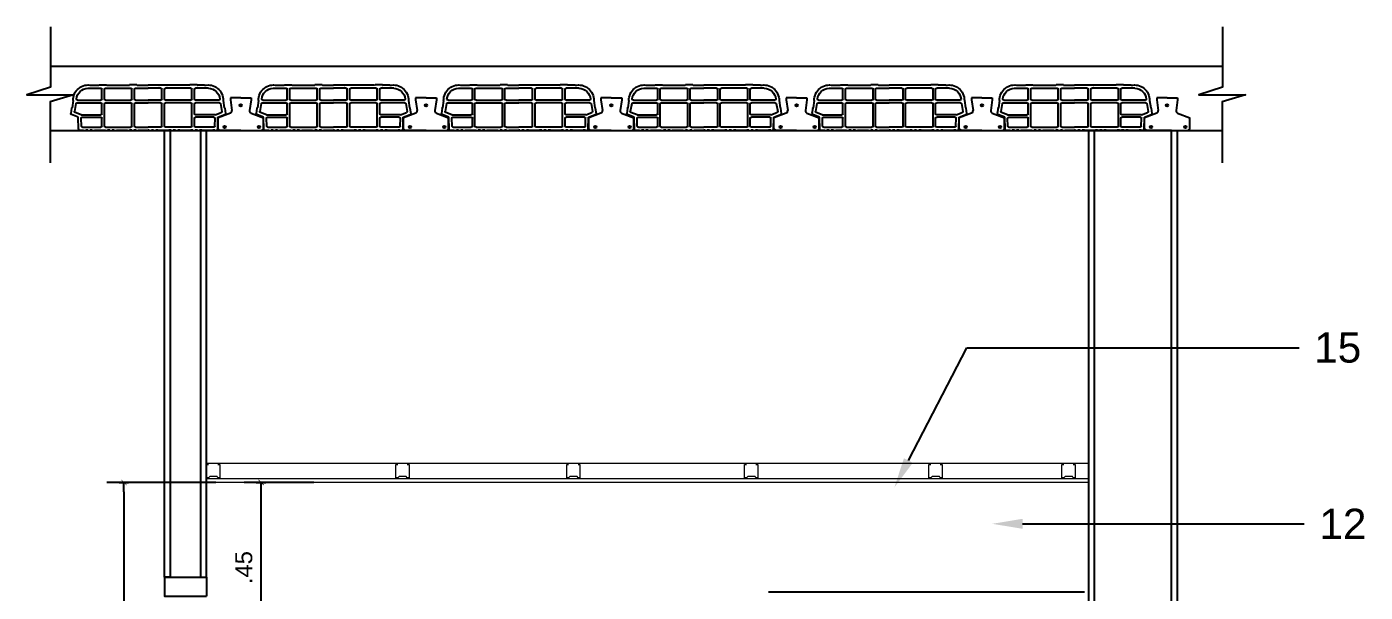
# Model space of a CAD drawing. Header units: metres. Extents: x 198 to 412, y -54 to 17.
# Drawn here: x 253.859 to 257.394, y -44.393 to -42.899 of the extents above; entities that cross this region are included whole.
import ezdxf
from ezdxf import colors
from ezdxf.entities.mleader import LeaderData, LeaderLine
from ezdxf.math import Vec2, Vec3

# ---------------------------------------------------------------- set-up
doc = ezdxf.new("R2010")
doc.units = ezdxf.units.M
doc.header["$LTSCALE"] = 10
for name, color, linetype in [('02', 2, 'Continuous'), ('1_MUROS', 6, 'Continuous'), ('A-ABERTURAS', 2, 'Continuous'), ('A-MUROS', 6, 'Continuous'), ('A-Revoques', 1, 'Continuous'), ('A-TEXTOS', 2, 'Continuous'), ('Corte t', 2, 'Continuous'), ('Losa rap sapito', 251, 'Continuous'), ('piso', 1, 'Continuous'), ('TCOTA', 1, 'Continuous'), ('TM-REVEST', 252, 'Continuous'), ('TM-REVOQUE', 2, 'Continuous')]:
    doc.layers.add(name, color=color, linetype=linetype)
doc.layers.add('A-Cielorraso', color=1, linetype='Continuous', lineweight=5)
doc.styles.add('ARIAL', font='arial.ttf')
doc.dimstyles.new('ST-COTA-25', dxfattribs={"dimscale": 0.25, "dimtxt": 0.18, "dimasz": 0.1, "dimexe": 0.18, "dimexo": 0.0625, "dimgap": 0.09, "dimtad": 1, "dimzin": 4, "dimdsep": 46, "dimtxsty": 'ARIAL', "dimblk1": 'COTA_N', "dimblk2": 'COTA_N', "dimsah": 1, "dimcen": 0.09, "dimclrd": 8, "dimclre": 8, "dimclrt": 1, "dimadec": 0, "dimazin": 0, "dimtfac": 1, "dimtix": 1, "dimtmove": 0, "dimatfit": 3, "dimldrblk": 'COTA_N', "dimfxl": 0.18, "dimtolj": 1, "dimtzin": 0, "dimarcsym": 0})

# ---------------------------------------------------------------- blocks, each defined once
blk = doc.blocks.new('VIGUETA NUEVA')
at = {"layer": '02'}
for p, q in [((852.3054, 1549.6661), (852.2767, 1549.6661)), ((852.2767, 1549.6661), (852.2767, 1549.6611)), ((852.2767, 1549.6611), (852.2809, 1549.6312)), ((852.3054, 1549.6661), (852.3342, 1549.6661)), ((852.3342, 1549.6611), (852.3299, 1549.6312)), ((852.3342, 1549.6661), (852.3342, 1549.6611)), ((852.2769, 1549.6243), (852.2429, 1549.6111)), ((852.3339, 1549.6243), (852.3679, 1549.6111)), ((852.2429, 1549.5811), (852.2429, 1549.6111)), ((852.2429, 1549.5811), (852.2479, 1549.5761)), ((852.3054, 1549.5761), (852.2479, 1549.5761)), ((852.3054, 1549.5761), (852.3629, 1549.5761)), ((852.3679, 1549.5811), (852.3629, 1549.5761)), ((852.3679, 1549.5811), (852.3679, 1549.6111))]:
    blk.add_line(p, q, dxfattribs=at)
for centre, start, end in [((852.2739, 1549.6307), 294.8533, 4.4381), ((852.3369, 1549.6307), 175.5619, 245.1467)]:
    blk.add_arc(centre, 0.00704, start, end, dxfattribs=at)
blk = doc.blocks.new('VIGUETA NUEVA1')
at = {"layer": 'piso'}
for centre in [(0, -0.02), (-0.0444, -0.0805), (0.0504, -0.0805)]:
    blk.add_circle(centre, 0.00324, dxfattribs=at)
at = {"layer": '1_MUROS'}
blk.add_blockref('VIGUETA NUEVA', (-852.3054, -1549.6661), dxfattribs=at)
blk = doc.blocks.new('Losa rap zapito')
at = {"layer": 'Losa rap sapito'}
for p, q in [((283.7711, -291.7719), (283.8051, -291.7719)), ((283.7813, -291.7641), (283.8003, -291.7641)), ((283.8012, -291.7632), (283.8205, -291.7632)), ((283.808, -291.8006), (283.808, -291.7747)), ((283.8147, -291.8006), (283.8147, -291.7747)), ((283.8176, -291.7719), (283.8844, -291.7719)), ((283.8215, -291.7641), (283.8806, -291.7641)), ((283.9008, -291.7632), (283.8815, -291.7632)), ((283.8873, -291.8006), (283.8873, -291.7747)), ((283.8941, -291.8006), (283.8941, -291.7747)), ((283.897, -291.7719), (283.9304, -291.7719)), ((283.9018, -291.7641), (283.9304, -291.7641)), ((283.959, -291.7641), (283.9304, -291.7641)), ((283.9638, -291.7719), (283.9304, -291.7719)), ((283.9599, -291.7632), (283.9792, -291.7632)), ((283.9667, -291.8006), (283.9667, -291.7747)), ((283.9734, -291.8006), (283.9734, -291.7747)), ((284.0431, -291.7719), (283.9763, -291.7719)), ((284.0393, -291.7641), (283.9802, -291.7641)), ((284.0595, -291.7632), (284.0402, -291.7632)), ((284.046, -291.8006), (284.046, -291.7747)), ((284.0527, -291.8006), (284.0527, -291.7747)), ((284.0896, -291.7719), (284.0556, -291.7719)), ((284.0795, -291.7641), (284.0605, -291.7641)), ((283.7282, -291.8243), (283.7262, -291.8386)), ((283.732, -291.8042), (283.7293, -291.8235)), ((283.7394, -291.8124), (283.7357, -291.8329)), ((283.7422, -291.8103), (283.8051, -291.8103)), ((283.7437, -291.8035), (283.8051, -291.8035)), ((283.7534, -291.8103), (283.8051, -291.8103)), ((283.808, -291.8391), (283.808, -291.8132)), ((283.8147, -291.8721), (283.8147, -291.8132)), ((283.8176, -291.8035), (283.8844, -291.8035)), ((283.8176, -291.8103), (283.8844, -291.8103)), ((283.8873, -291.8721), (283.8873, -291.8132)), ((283.8941, -291.8721), (283.8941, -291.8132)), ((283.897, -291.8035), (283.9304, -291.8035)), ((283.897, -291.8103), (283.9304, -291.8103)), ((283.9638, -291.8035), (283.9304, -291.8035)), ((283.9638, -291.8103), (283.9304, -291.8103)), ((283.9667, -291.8721), (283.9667, -291.8132)), ((283.9734, -291.8721), (283.9734, -291.8132)), ((284.0431, -291.8035), (283.9763, -291.8035)), ((284.0431, -291.8103), (283.9763, -291.8103)), ((284.046, -291.8721), (284.046, -291.8132)), ((284.0527, -291.8391), (284.0527, -291.8132)), ((284.117, -291.8035), (284.0556, -291.8035)), ((284.1186, -291.8103), (284.0556, -291.8103)), ((284.1073, -291.8103), (284.0556, -291.8103)), ((284.1214, -291.8124), (284.125, -291.8329)), ((284.1287, -291.8042), (284.1314, -291.8235)), ((284.1325, -291.8243), (284.1346, -291.8386)), ((283.7459, -291.8484), (283.728, -291.8417)), ((283.7534, -291.842), (283.7376, -291.836)), ((283.7466, -291.8799), (283.7459, -291.8484)), ((283.7534, -291.842), (283.8051, -291.842)), ((283.7542, -291.8721), (283.7536, -291.851)), ((283.7565, -291.8487), (283.8051, -291.8487)), ((283.808, -291.8721), (283.808, -291.8516)), ((284.0527, -291.8721), (284.0527, -291.8516)), ((284.1073, -291.842), (284.0556, -291.842)), ((284.1043, -291.8487), (284.0556, -291.8487)), ((284.1066, -291.8721), (284.1071, -291.851)), ((284.1073, -291.842), (284.1232, -291.836)), ((284.1141, -291.8799), (284.1149, -291.8484)), ((284.1149, -291.8484), (284.1327, -291.8417)), ((283.7541, -291.8836), (283.7504, -291.8836)), ((283.7541, -291.8836), (283.7516, -291.8836)), ((283.7541, -291.8836), (283.7516, -291.8836)), ((283.7541, -291.8836), (283.7541, -291.8827)), ((283.7541, -291.8827), (283.7598, -291.8827)), ((283.7571, -291.8749), (283.8051, -291.8749)), ((283.7598, -291.8836), (283.7598, -291.8827)), ((283.7598, -291.8836), (283.7656, -291.8836)), ((283.7714, -291.8827), (283.7656, -291.8827)), ((283.7656, -291.8836), (283.7656, -291.8827)), ((283.7714, -291.8836), (283.7714, -291.8827)), ((283.7714, -291.8836), (283.7772, -291.8836)), ((283.7772, -291.8836), (283.7772, -291.8827)), ((283.783, -291.8827), (283.7772, -291.8827)), ((283.783, -291.8836), (283.783, -291.8827)), ((283.783, -291.8836), (283.7887, -291.8836)), ((283.7887, -291.8836), (283.7887, -291.8827)), ((283.7887, -291.8827), (283.7945, -291.8827)), ((283.7945, -291.8836), (283.7945, -291.8827)), ((283.8003, -291.8836), (283.7945, -291.8836)), ((283.8003, -291.8827), (283.8061, -291.8827)), ((283.8003, -291.8836), (283.8003, -291.8827)), ((283.8061, -291.8836), (283.8061, -291.8827)), ((283.8119, -291.8836), (283.8061, -291.8836)), ((283.8119, -291.8827), (283.8176, -291.8827)), ((283.8119, -291.8836), (283.8119, -291.8827)), ((283.8119, -291.8827), (283.8176, -291.8827)), ((283.8176, -291.8749), (283.8844, -291.8749)), ((283.8176, -291.8836), (283.8176, -291.8827)), ((283.8176, -291.8836), (283.8234, -291.8836)), ((283.8292, -291.8827), (283.8234, -291.8827)), ((283.8234, -291.8836), (283.8234, -291.8827)), ((283.8292, -291.8836), (283.8292, -291.8827)), ((283.8292, -291.8836), (283.835, -291.8836)), ((283.835, -291.8836), (283.835, -291.8827)), ((283.8408, -291.8827), (283.835, -291.8827)), ((283.8408, -291.8836), (283.8408, -291.8827)), ((283.8408, -291.8836), (283.8465, -291.8836)), ((283.8465, -291.8836), (283.8465, -291.8827)), ((283.8465, -291.8827), (283.8523, -291.8827)), ((283.8523, -291.8836), (283.8523, -291.8827)), ((283.8581, -291.8836), (283.8523, -291.8836)), ((283.8581, -291.8827), (283.8639, -291.8827)), ((283.8581, -291.8836), (283.8581, -291.8827)), ((283.8639, -291.8836), (283.8639, -291.8827)), ((283.8697, -291.8836), (283.8639, -291.8836)), ((283.8697, -291.8827), (283.8755, -291.8827)), ((283.8697, -291.8836), (283.8697, -291.8827)), ((283.8697, -291.8827), (283.8755, -291.8827)), ((283.8755, -291.8836), (283.8755, -291.8827)), ((283.8755, -291.8836), (283.8812, -291.8836)), ((283.887, -291.8827), (283.8812, -291.8827)), ((283.8812, -291.8836), (283.8812, -291.8827)), ((283.887, -291.8836), (283.887, -291.8827)), ((283.887, -291.8836), (283.8928, -291.8836)), ((283.8928, -291.8836), (283.8928, -291.8827)), ((283.8986, -291.8827), (283.8928, -291.8827)), ((283.897, -291.8749), (283.9304, -291.8749)), ((283.8986, -291.8836), (283.8986, -291.8827)), ((283.8986, -291.8836), (283.9044, -291.8836)), ((283.9044, -291.8836), (283.9044, -291.8827)), ((283.9044, -291.8827), (283.9101, -291.8827)), ((283.9101, -291.8836), (283.9101, -291.8827)), ((283.9159, -291.8836), (283.9101, -291.8836)), ((283.9159, -291.8827), (283.9217, -291.8827)), ((283.9159, -291.8836), (283.9159, -291.8827)), ((283.9217, -291.8836), (283.9217, -291.8827)), ((283.9275, -291.8836), (283.9217, -291.8836)), ((283.9275, -291.8836), (283.9275, -291.8827)), ((283.9275, -291.8827), (283.9304, -291.8827)), ((283.9638, -291.8749), (283.9304, -291.8749)), ((283.9333, -291.8827), (283.9304, -291.8827)), ((283.9333, -291.8836), (283.9333, -291.8827)), ((283.9333, -291.8836), (283.939, -291.8836)), ((283.9448, -291.8827), (283.939, -291.8827)), ((283.939, -291.8836), (283.939, -291.8827)), ((283.9448, -291.8836), (283.9448, -291.8827)), ((283.9448, -291.8836), (283.9506, -291.8836)), ((283.9506, -291.8836), (283.9506, -291.8827)), ((283.9564, -291.8827), (283.9506, -291.8827)), ((283.9564, -291.8836), (283.9564, -291.8827)), ((283.9622, -291.8836), (283.9564, -291.8836)), ((283.9622, -291.8836), (283.9622, -291.8827)), ((283.9622, -291.8827), (283.9679, -291.8827)), ((283.9679, -291.8836), (283.9679, -291.8827)), ((283.9737, -291.8836), (283.9679, -291.8836)), ((283.9737, -291.8827), (283.9795, -291.8827)), ((283.9737, -291.8836), (283.9737, -291.8827)), ((284.0431, -291.8749), (283.9763, -291.8749)), ((283.9795, -291.8836), (283.9795, -291.8827)), ((283.9853, -291.8836), (283.9795, -291.8836)), ((283.9911, -291.8827), (283.9853, -291.8827)), ((283.9853, -291.8836), (283.9853, -291.8827)), ((283.9911, -291.8827), (283.9853, -291.8827)), ((283.9911, -291.8836), (283.9911, -291.8827)), ((283.9911, -291.8836), (283.9968, -291.8836)), ((284.0026, -291.8827), (283.9968, -291.8827)), ((283.9968, -291.8836), (283.9968, -291.8827)), ((284.0026, -291.8836), (284.0026, -291.8827)), ((284.0026, -291.8836), (284.0084, -291.8836)), ((284.0084, -291.8836), (284.0084, -291.8827)), ((284.0142, -291.8827), (284.0084, -291.8827)), ((284.0142, -291.8836), (284.0142, -291.8827)), ((284.02, -291.8836), (284.0142, -291.8836)), ((284.02, -291.8836), (284.02, -291.8827)), ((284.02, -291.8827), (284.0258, -291.8827)), ((284.0258, -291.8836), (284.0258, -291.8827)), ((284.0315, -291.8836), (284.0258, -291.8836)), ((284.0315, -291.8827), (284.0373, -291.8827)), ((284.0315, -291.8836), (284.0315, -291.8827)), ((284.0373, -291.8836), (284.0373, -291.8827)), ((284.0431, -291.8836), (284.0373, -291.8836)), ((284.0489, -291.8827), (284.0431, -291.8827)), ((284.0431, -291.8836), (284.0431, -291.8827)), ((284.0489, -291.8827), (284.0431, -291.8827)), ((284.0489, -291.8836), (284.0489, -291.8827)), ((284.0489, -291.8836), (284.0547, -291.8836)), ((284.0604, -291.8827), (284.0547, -291.8827)), ((284.0547, -291.8836), (284.0547, -291.8827)), ((284.1037, -291.8749), (284.0556, -291.8749)), ((284.0604, -291.8836), (284.0604, -291.8827)), ((284.0604, -291.8836), (284.0662, -291.8836)), ((284.0662, -291.8836), (284.0662, -291.8827)), ((284.072, -291.8827), (284.0662, -291.8827)), ((284.072, -291.8836), (284.072, -291.8827)), ((284.0778, -291.8836), (284.072, -291.8836)), ((284.0778, -291.8836), (284.0778, -291.8827)), ((284.0778, -291.8827), (284.0836, -291.8827)), ((284.0836, -291.8836), (284.0836, -291.8827)), ((284.0893, -291.8836), (284.0836, -291.8836)), ((284.0893, -291.8827), (284.0951, -291.8827)), ((284.0893, -291.8836), (284.0893, -291.8827)), ((284.0951, -291.8836), (284.0951, -291.8827)), ((284.1009, -291.8836), (284.0951, -291.8836)), ((284.1009, -291.8836), (284.1009, -291.8827)), ((284.1067, -291.8827), (284.1009, -291.8827)), ((284.1067, -291.8836), (284.1067, -291.8827)), ((284.1067, -291.8836), (284.1092, -291.8836)), ((284.1067, -291.8836), (284.1092, -291.8836)), ((284.1067, -291.8836), (284.1103, -291.8836))]:
    blk.add_line(p, q, dxfattribs=at)
for centre, radius, start, end in [((283.7724, -291.8035), 0.0404, 77.2971, 181.0135), ((283.7724, -291.8035), 0.0317, 92.259, 174.7894), ((283.8012, -291.7641), 0.000963, 90, 180), ((283.8051, -291.7747), 0.00289, 0, 90), ((283.8176, -291.7747), 0.00289, 90, 180), ((283.8205, -291.7641), 0.000963, 0, 90), ((283.8815, -291.7641), 0.000963, 90, 180), ((283.8844, -291.7747), 0.00289, 0, 90), ((283.897, -291.7747), 0.00289, 90, 180), ((283.9008, -291.7641), 0.000963, 0, 90), ((283.9599, -291.7641), 0.000963, 90, 180), ((283.9638, -291.7747), 0.00289, 0, 90), ((283.9763, -291.7747), 0.00289, 90, 180), ((283.9792, -291.7641), 0.000963, 0, 90), ((284.0402, -291.7641), 0.000963, 90, 180), ((284.0431, -291.7747), 0.00289, 0, 90), ((284.0556, -291.7747), 0.00289, 90, 180), ((284.0595, -291.7641), 0.000963, 0, 90), ((284.0883, -291.8035), 0.0404, 358.9865, 102.7029), ((284.0883, -291.8035), 0.0317, 5.2106, 87.741), ((283.7292, -291.8244), 0.000963, 81.8699, 171.8699), ((283.7422, -291.8132), 0.00289, 90, 165.2593), ((283.7437, -291.8006), 0.00289, 180.2316, 270), ((283.8051, -291.8006), 0.00289, 270, 0), ((283.8051, -291.8132), 0.00289, 0, 90), ((283.8176, -291.8006), 0.00289, 180, 270), ((283.8176, -291.8132), 0.00289, 90, 180), ((283.8844, -291.8006), 0.00289, 270, 0), ((283.8844, -291.8132), 0.00289, 0, 90), ((283.897, -291.8006), 0.00289, 180, 270), ((283.897, -291.8132), 0.00289, 90, 180), ((283.9638, -291.8006), 0.00289, 270, 0), ((283.9638, -291.8132), 0.00289, 0, 90), ((283.9763, -291.8006), 0.00289, 180, 270), ((283.9763, -291.8132), 0.00289, 90, 180), ((284.0431, -291.8006), 0.00289, 270, 0), ((284.0431, -291.8132), 0.00289, 0, 90), ((284.0556, -291.8006), 0.00289, 180, 270), ((284.0556, -291.8132), 0.00289, 90, 180), ((284.117, -291.8006), 0.00289, 270, 359.7684), ((284.1186, -291.8132), 0.00289, 14.7407, 90), ((284.1316, -291.8244), 0.000963, 8.1301, 98.1301), ((283.729, -291.839), 0.00289, 171.8699, 249.444), ((283.7386, -291.8333), 0.00289, 171.8699, 249.444), ((283.7565, -291.8516), 0.00289, 90, 168.5947), ((283.8051, -291.8391), 0.00289, 270, 0), ((283.8051, -291.8516), 0.00289, 0, 90), ((284.0556, -291.8391), 0.00289, 180, 270), ((284.0556, -291.8516), 0.00289, 90, 180), ((284.1043, -291.8516), 0.00289, 11.4053, 90), ((284.1222, -291.8333), 0.00289, 290.556, 8.1301), ((284.1317, -291.839), 0.00289, 290.556, 8.1301), ((283.7505, -291.8797), 0.0039, 182.4799, 268.1248), ((283.7571, -291.8721), 0.00289, 180, 271.41), ((283.8051, -291.8721), 0.00289, 270, 0), ((283.8176, -291.8721), 0.00289, 180, 270), ((283.8844, -291.8721), 0.00289, 270, 0), ((283.897, -291.8721), 0.00289, 180, 270), ((283.9638, -291.8721), 0.00289, 270, 0), ((283.9763, -291.8721), 0.00289, 180, 270), ((284.0431, -291.8721), 0.00289, 270, 0), ((284.0556, -291.8721), 0.00289, 180, 270), ((284.1037, -291.8721), 0.00289, 268.59, 0), ((284.1102, -291.8797), 0.0039, 271.8752, 357.5201)]:
    blk.add_arc(centre, radius, start, end, dxfattribs=at)
blk = doc.blocks.new('COTA_N')
for p, q in [((-1, 0), (0, 0)), ((0, 0.5), (0, -0.5))]:
    blk.add_line(p, q)
at = {"color": 3, "const_width": 0.065}
blk.add_lwpolyline([(0.14, 0.14), (0.28, 0.28), (0, 0), (-0.14, -0.14), (-0.28, -0.28)], dxfattribs=at)
blk = doc.blocks.new('*D491')
at = {"layer": 'Defpoints', "color": 0, "transparency": 16777216}
for p in [(254.4776, -44.1033), (254.633, -44.1033), (254.633, -44.5534)]:
    blk.add_point(p, dxfattribs=at)
at = {"layer": 'TCOTA', "color": 8, "lineweight": -2, "transparency": 16777216}
for p, q in [((254.6174, -44.1033), (254.4326, -44.1033)), ((254.4776, -44.5284), (254.4776, -44.1283)), ((254.6174, -44.5534), (254.4326, -44.5534))]:
    blk.add_line(p, q, dxfattribs=at)
at = {"layer": 'TCOTA', "color": 8, "lineweight": -2, "transparency": 16777216, "xscale": 0.025, "yscale": 0.025, "zscale": 0.025}
for p, rotation in [((254.4776, -44.1033), 90), ((254.4776, -44.5534), 270)]:
    blk.add_blockref('COTA_N', p, dxfattribs=dict(at, rotation=rotation))
at = {"layer": 'TCOTA', "color": 1, "transparency": 16777216, "insert": (254.4322, -44.3284), "char_height": 0.045, "attachment_point": 5, "rotation": 90, "style": 'ARIAL'}
blk.add_mtext('\\A1;.45', dxfattribs=at)
blk = doc.blocks.new('*D492')
at = {"layer": 'Defpoints', "color": 0, "transparency": 16777216}
for p in [(254.3741, -44.1033), (254.1154, -46.5034), (254.3741, -46.5034)]:
    blk.add_point(p, dxfattribs=at)
at = {"layer": 'TCOTA', "color": 8, "lineweight": -2, "transparency": 16777216}
for p, q in [((254.3585, -44.1033), (254.0704, -44.1033)), ((254.1154, -44.1283), (254.1154, -46.4784)), ((254.3585, -46.5034), (254.0704, -46.5034))]:
    blk.add_line(p, q, dxfattribs=at)
at = {"layer": 'TCOTA', "color": 8, "lineweight": -2, "transparency": 16777216, "xscale": 0.025, "yscale": 0.025, "zscale": 0.025}
for p, rotation in [((254.1154, -44.1033), 90), ((254.1154, -46.5034), 270)]:
    blk.add_blockref('COTA_N', p, dxfattribs=dict(at, rotation=rotation))
at = {"layer": 'TCOTA', "color": 1, "transparency": 16777216, "insert": (254.07, -45.3034), "char_height": 0.045, "attachment_point": 5, "rotation": 90, "style": 'ARIAL'}
blk.add_mtext('\\A1;2.40', dxfattribs=at)

msp = doc.modelspace()

# ---------------------------------------------------------------- linework, layer by layer
at = {"color": 5}
for p, q in [((253.9212, -43.0034, 0), (257.0172, -43.0034, 0)), ((253.9207, -43.1734, 0), (257.0167, -43.1734, 0))]:
    msp.add_line(p, q, dxfattribs=at)
at = {"layer": '02', "color": 3, "elevation": 0}
for points in [[(253.9212, -42.8992), (253.9212, -43.0585), (253.8587, -43.0793), (253.982, -43.0793), (253.9207, -43.0979), (253.9207, -43.2589)], [(257.0172, -42.8992), (257.0172, -43.0585), (256.9548, -43.0793), (257.078, -43.0793), (257.0167, -43.0979), (257.0167, -43.2589)]]:
    msp.add_lwpolyline(points, dxfattribs=at)
at = {"layer": 'A-ABERTURAS'}
msp.add_line((254.3331, -44.3534, 0), (254.3331, -44.4034, 0), dxfattribs=at)
at = {"layer": 'A-ABERTURAS', "elevation": 0}
msp.add_lwpolyline([(254.2229, -44.3534), (254.2229, -44.4034), (254.3331, -44.4034)], dxfattribs=at)
at = {"layer": 'A-Cielorraso', "linetype": 'Continuous'}
for points in [[(256.6631, -44.0534), (255.7675, -44.0534), (255.7675, -44.0534), (254.3331, -44.0533)], [(254.3637, -44.0559), (254.3687, -44.0559), (254.3687, -44.0909), (254.3637, -44.0909), (254.3613, -44.088), (254.342, -44.088), (254.3387, -44.0909), (254.3337, -44.0909), (254.3337, -44.0559), (254.3387, -44.0559)], [(254.8637, -44.0559), (254.8687, -44.0559), (254.8687, -44.0909), (254.8637, -44.0909), (254.8613, -44.088), (254.842, -44.088), (254.8387, -44.0909), (254.8337, -44.0909), (254.8337, -44.0559), (254.8387, -44.0559)], [(255.3149, -44.0559), (255.3199, -44.0559), (255.3199, -44.0909), (255.3149, -44.0909), (255.3125, -44.088), (255.2932, -44.088), (255.2899, -44.0909), (255.2849, -44.0909), (255.2849, -44.0559), (255.2899, -44.0559)]]:
    msp.add_lwpolyline(points, dxfattribs=at)
at = {"layer": 'A-Cielorraso', "linetype": 'Continuous', "elevation": 0}
for points in [[(255.785, -44.0559), (255.79, -44.0559), (255.79, -44.0909), (255.785, -44.0909), (255.7827, -44.088), (255.7633, -44.088), (255.76, -44.0909), (255.755, -44.0909), (255.755, -44.0559), (255.76, -44.0559)], [(256.2717, -44.0559), (256.2767, -44.0559), (256.2767, -44.0909), (256.2717, -44.0909), (256.2694, -44.088), (256.25, -44.088), (256.2467, -44.0909), (256.2417, -44.0909), (256.2417, -44.0559), (256.2467, -44.0559)], [(256.6232, -44.0559), (256.6282, -44.0559), (256.6282, -44.0909), (256.6232, -44.0909), (256.6209, -44.088), (256.6015, -44.088), (256.5982, -44.0909), (256.5932, -44.0909), (256.5932, -44.0559), (256.5982, -44.0559)]]:
    msp.add_lwpolyline(points, dxfattribs=at)
at = {"layer": 'A-Cielorraso', "color": 2, "linetype": 'Continuous'}
for points in [[(256.6631, -44.0934), (255.7275, -44.0934), (255.7275, -44.0934), (254.3331, -44.0934)], [(256.6631, -44.1034), (255.6975, -44.1034), (255.6975, -44.1034), (254.3331, -44.1033)]]:
    msp.add_lwpolyline(points, dxfattribs=at)
at = {"layer": 'A-MUROS'}
for p, q in [((254.2379, -43.1734, 0), (254.2379, -44.3534, 0)), ((254.3181, -44.3534, 0), (254.3182, -43.1734, 0)), ((256.8826, -46.5734, 0), (256.8826, -43.1734, 0)), ((254.2379, -44.3534, 0), (254.3181, -44.3534, 0))]:
    msp.add_line(p, q, dxfattribs=at)
msp.add_lwpolyline([(256.8826, -46.5734), (256.8826, -43.1734), (256.6784, -43.1734), (256.6784, -46.5734), (256.8779, -46.5734)], close=True, dxfattribs=at)
at = {"layer": 'A-Revoques'}
for p, q in [((254.2229, -44.3534, 0), (254.2229, -43.1734, 0)), ((254.3331, -44.3534, 0), (254.3331, -43.1734, 0)), ((254.2379, -44.3534, 0), (254.2229, -44.3534, 0)), ((254.2229, -44.3534, 0), (254.2418, -44.3534, 0)), ((254.3181, -44.3534, 0), (254.3331, -44.3534, 0))]:
    msp.add_line(p, q, dxfattribs=at)
at = {"layer": 'TM-REVEST'}
msp.add_line((256.6531, -44.3934), (255.8184, -44.3934), dxfattribs=at)
at = {"layer": 'TM-REVOQUE'}
msp.add_line((256.8976, -43.1734, 0), (256.8976, -46.5734, 0), dxfattribs=at)
at = {"layer": 'TM-REVOQUE', "elevation": 0}
msp.add_lwpolyline([(256.6631, -43.1734), (256.6631, -46.5334)], dxfattribs=at)

# ---------------------------------------------------------------- block references
at = {"layer": 'A-MUROS', "xscale": -1}
for p in [(538.1097, 248.7102), (538.5992, 248.7102), (539.0886, 248.7102), (539.578, 248.7102), (540.0675, 248.7102), (540.5569, 248.7102)]:
    msp.add_blockref('Losa rap zapito', p, dxfattribs=at)
at = {"layer": 'Corte t', "xscale": 0.9559179682510148, "yscale": 0.9559179682510148, "zscale": 0.9559179682510148}
for p in [(254.4239, -43.0874), (254.9134, -43.0874), (255.4028, -43.0874), (255.8922, -43.0874), (256.3817, -43.0874), (256.8711, -43.0874)]:
    msp.add_blockref('VIGUETA NUEVA1', p, dxfattribs=at)

# ---------------------------------------------------------------- dimensions: what is measured, and where the dimension line sits
at = {"layer": 'TCOTA'}
for base, p1, p2, picture, middle in [((254.1154, -46.5034), (254.3741, -44.1033), (254.3741, -46.5034), '*D492', (254.07, -45.3034)), ((254.4776, -44.1033), (254.633, -44.5534), (254.633, -44.1033), '*D491', (254.4322, -44.3284))]:
    dim = msp.add_linear_dim(base=base, p1=p1, p2=p2, angle=90, dimstyle='ST-COTA-25', dxfattribs=at)
    dim.commit()
    dim.dimension.update_dxf_attribs({"geometry": picture, "text_midpoint": middle})

# ---------------------------------------------------------------- leaders
at = {"layer": 'A-TEXTOS'}
ml = msp.add_multileader_mtext('Standard', dxfattribs=at)
ml.set_content('15', color=256, style='ARIAL')
ml.set_leader_properties(color=1)
ml.build(insert=Vec2(0, 0))
ml.multileader.update_dxf_attribs({"has_text_frame": 1, "arrow_head_size": 0.08, "scale": 0.02})
ctx = ml.context
ctx.base_point, ctx.scale, ctx.char_height, ctx.arrow_head_size, ctx.landing_gap_size, ctx.plane_origin = Vec3(257.2195, -43.7473, 0), 0.02, 0.08, 0.08, 0.04, Vec3(255.8952, -43.5473, 0)
notes = []
notes.append((ctx, [(0, (1, 1, 0), (256.3421, -43.7473, 0), (1, 0), 0.8774, [(0, [(256.1506, -44.1164, 0)], 0, [])])]))
ctx.mtext.insert, ctx.mtext.flow_direction = Vec3(257.2595, -43.7066, 0), 5
ml = msp.add_multileader_mtext('Standard', dxfattribs=at)
ml.set_content('12', color=256, style='ARIAL')
ml.set_leader_properties(color=1)
ml.build(insert=Vec2(0, 0))
ml.multileader.update_dxf_attribs({"has_text_frame": 1, "arrow_head_size": 0.08, "scale": 0.02})
ctx = ml.context
ctx.base_point, ctx.scale, ctx.char_height, ctx.arrow_head_size, ctx.landing_gap_size, ctx.plane_origin = Vec3(257.2332, -44.2126, 0), 0.02, 0.08, 0.08, 0.04, Vec3(254.648, -44.0126, 0)
notes.append((ctx, [(0, (1, 1, 0), (256.9718, -44.2126, 0), (1, 0), 0.2614, [(0, [(256.409, -44.2126, 0)], 0, [])])]))
ctx.mtext.insert, ctx.mtext.flow_direction = Vec3(257.2732, -44.1726, 0), 5
for ctx, leaders in notes:
    for number, flags, end, landing, length, lines in leaders:
        leader = LeaderData()
        leader.index, (leader.has_last_leader_line, leader.has_dogleg_vector, leader.attachment_direction) = number, flags
        leader.last_leader_point, leader.dogleg_vector, leader.dogleg_length = Vec3(end), Vec3(landing), length
        for number, points, colour, breaks in lines:
            line = LeaderLine()
            line.index, line.vertices, line.color, line.breaks = number, Vec3.list(points), colors.encode_raw_color(colour), breaks
            leader.lines.append(line)
        ctx.leaders.append(leader)

doc.saveas('drawing.dxf')
